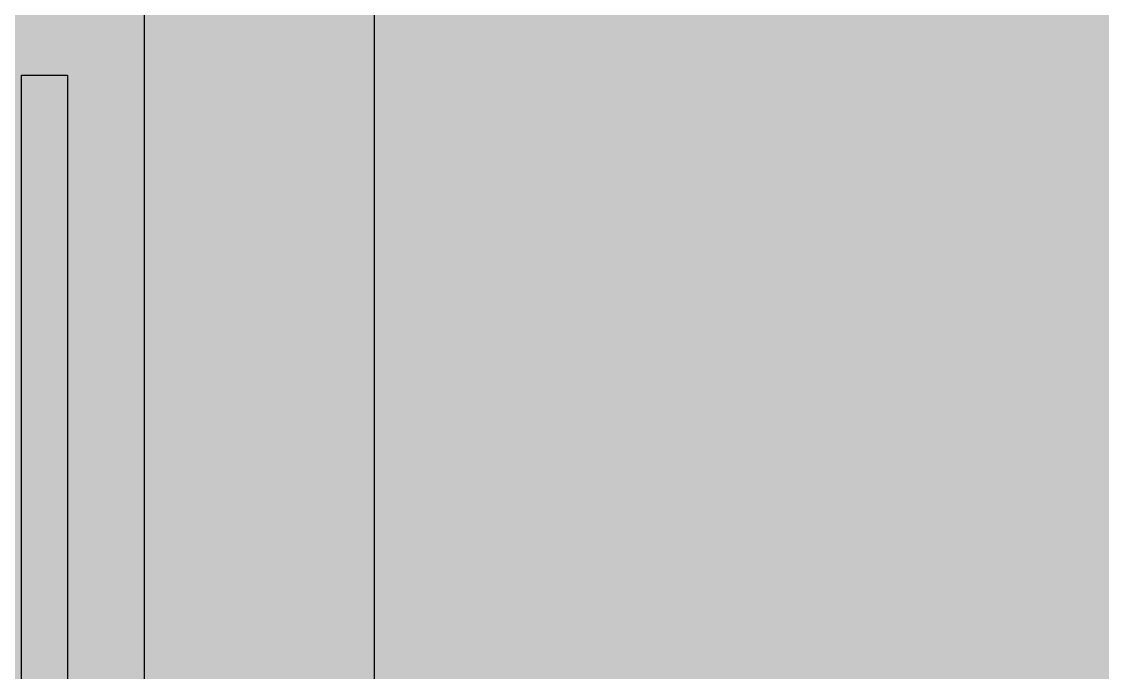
# Model space of a CAD drawing. Header units: metres. Extents: x -331 to 2982, y 362 to 2539.
# Drawn here: x 857.179 to 857.883, y 499.365 to 499.79 of the extents above; entities that cross this region are included whole.
import ezdxf

# ---------------------------------------------------------------- set-up
doc = ezdxf.new("R2010")
doc.units = ezdxf.units.M
doc.layers.add('_salas', color=251, linetype='Continuous', plot=False)
for name, color, linetype in [('ALV', 251, 'Continuous'), ('CX', 251, 'Continuous'), ('SA-PAREDE', 251, 'Continuous')]:
    doc.layers.add(name, color=color, linetype=linetype)

msp = doc.modelspace()

# ---------------------------------------------------------------- hatches: boundary and pattern name
at = {"layer": '_salas', "transparency": 33554559}
h = msp.add_hatch(color=256, dxfattribs=at)
h.dxf.hatch_style = 1
h.paths.add_polyline_path([(866.834, 485.93143), (866.834, 543.23143), (854.159, 543.23143), (854.159, 542.85643), (854.159, 494.40643), (852.509, 494.40643), (852.509, 499.95643), (844.91238, 499.95643), (844.91238, 498.65643), (842.959, 498.65643), (842.959, 499.95643), (823.409, 499.95643), (823.409, 492.60643), (824.559, 492.60643), (824.559, 491.70643), (823.54634, 491.70643), (823.54634, 489.80643), (818.009, 489.80643), (818.009, 489.90643), (814.609, 489.90643), (814.609, 491.70643), (816.41592, 491.70643), (816.41592, 494.65643), (803.98281, 494.65643), (803.98281, 486.30643), (802.034, 486.30643), (802.034, 486.53143), (798.959, 486.53143), (798.959, 485.93143)])

# ---------------------------------------------------------------- linework, layer by layer
at = {"layer": 'ALV'}
msp.add_line((857.409, 498.7548), (857.409, 502.40643), dxfattribs=at)
at = {"layer": 'CX', "ltscale": 8, "elevation": 0}
msp.add_lwpolyline([(857.209, 498.8548), (857.179, 498.8548), (857.179, 499.7548), (857.209, 499.7548)], close=True, dxfattribs=at)
at = {"layer": 'SA-PAREDE'}
for points in [[(857.259, 498.8548), (857.259, 502.40643)], [(857.409, 498.7548), (857.409, 502.40643)]]:
    msp.add_lwpolyline(points, dxfattribs=at)

doc.saveas('drawing.dxf')
